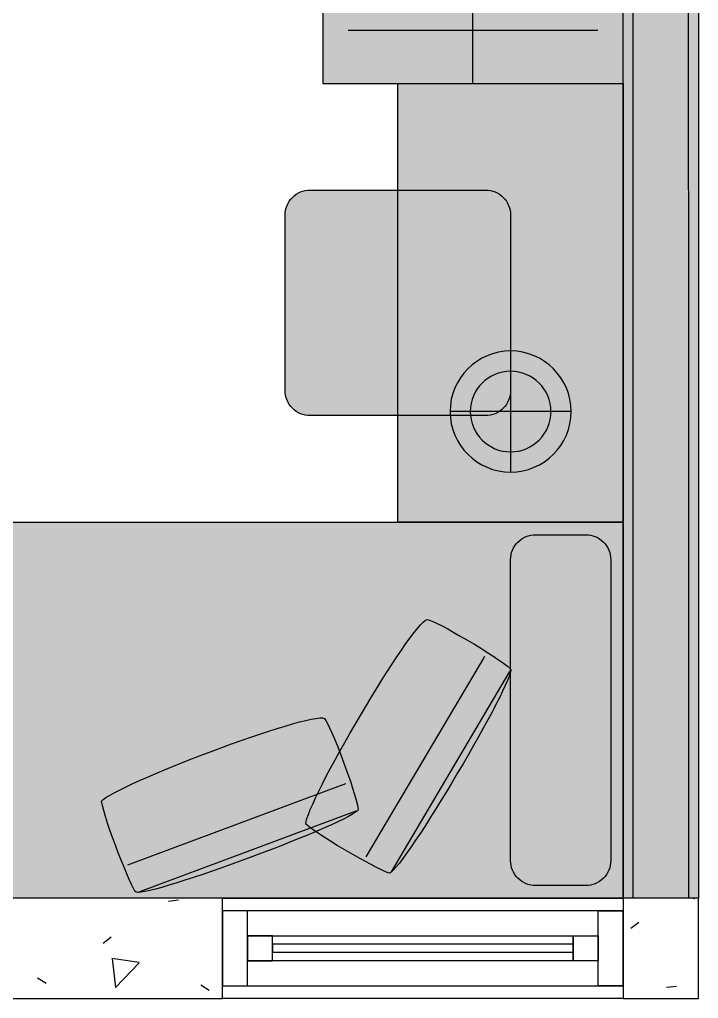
# Model space of a CAD drawing. Header units: millimetres. Extents: x 138979 to 257434, y 2210 to 57479.
# Drawn here: x 199361 to 200716, y 20392 to 22345 of the extents above; entities that cross this region are included whole.
import ezdxf

# ---------------------------------------------------------------- set-up
doc = ezdxf.new("R2010")
doc.units = ezdxf.units.MM
for name, color, linetype in [('GAR-DOOR', 4, 'Continuous'), ('GAR-FFE', 1, 'Continuous'), ('GAR-WINDOW', 4, 'Continuous')]:
    doc.layers.add(name, color=color, linetype=linetype)
doc.layers.add('WALL-RETCUT-1', color=1, linetype='Continuous', lineweight=25)

# ---------------------------------------------------------------- blocks, each defined once
blk = doc.blocks.new('TYPE D1')
h = blk.add_hatch(color=9)
h.dxf.hatch_style = 1
h.paths.add_polyline_path([(137394.8, 30967.3), (137394.8, 33792.3), (137544.8, 33792.3), (137544.8, 30967.3)])
h = blk.add_hatch()
h.set_pattern_fill('FP_109', color=8, angle=140, style=0, pattern_type=2)
h.set_pattern_definition([(230, (204517.53, 71668.8), (-437.2423, 38.2536), [45.72, -502.92]), (175, (204517.53, 71668.8), (84.5828, -458.5367), [36.576, -402.336]), (280.451, (204481.1, 71672), (-352.662, -420.2802), [38.856, -427.416]), (226.184, (204517.53, 71546.9), (-650.59, 100.9033), [68.58, -754.38]), (276.636, (204463.3, 71555.3), (-569.766, -593.8263), [58.284, -641.124]), (171.184, (204517.5, 71546.9), (-569.7725, -593.82), [54.864, -603.504]), (201, (204456.57, 71577.37), (-363.875, 245.4366), [45.72, -502.92]), (146, (204456.57, 71577.37), (-148.3253, -442.0518), [36.576, -402.336]), (251.451, (204426.25, 71597.8), (-512.201, -196.6115), [38.856, -427.416]), (217.5, (204517.53, 71668.8), (-7.41278, -202.9318), [20.117, -377.342, 20.117, -792.175]), (217.5, (204517.53, 71668.8), (-7.41278, -202.9318), [-417.576, -388.315, 20.117, -383.743]), (187.5, (204517.53, 71668.8), (-160.36715, -240.43305), [20.117, -212.75, 20.117, -522.122]), (187.5, (204517.53, 71668.8), (-160.36715, -240.43305), [-252.984, -368.198, 20.117, -133.807]), (147.5, (204653.47, 71668.8), (-325.41783, 13.7491), [20.117, -132.283, 20.117, -1086.307]), (147.5, (204653.47, 71668.8), (-325.41783, 13.7491), [-172.517, -455.371, 20.117, -610.819]), (137.5, (204714.43, 71668.8), (-355.51, -61.0244), [20.117, -178.003, 20.117, -743.712]), (137.5, (204714.43, 71668.8), (-355.51, -61.0244), [-218.237, -295.656, 20.117, -427.939])])
h.paths.add_polyline_path([(135034.8, 30967.3), (135034.8, 30767.3), (136594.8, 30767.3), (136594.8, 30967.3)])
h = blk.add_hatch()
h.set_pattern_fill('FP_109', color=8, angle=140, style=0, pattern_type=2)
h.set_pattern_definition([(230, (206817.53, 71668.78), (-437.2423, 38.2536), [45.72, -502.92]), (175, (206817.53, 71668.78), (84.5828, -458.5367), [36.576, -402.336]), (280.451, (206781.1, 71671.96), (-352.662, -420.2802), [38.856, -427.416]), (226.184, (206817.53, 71546.86), (-650.59, 100.9033), [68.58, -754.38]), (276.636, (206763.3, 71555.27), (-569.766, -593.8263), [58.284, -641.124]), (171.184, (206817.5, 71546.86), (-569.7725, -593.82), [54.864, -603.504]), (201, (206756.57, 71577.34), (-363.875, 245.4366), [45.72, -502.92]), (146, (206756.57, 71577.34), (-148.3253, -442.0518), [36.576, -402.336]), (251.451, (206726.25, 71597.8), (-512.201, -196.6115), [38.856, -427.416]), (217.5, (206817.53, 71668.78), (-7.41278, -202.9318), [20.117, -377.342, 20.117, -792.175]), (217.5, (206817.53, 71668.78), (-7.41278, -202.9318), [-417.576, -388.315, 20.117, -383.743]), (187.5, (206817.53, 71668.78), (-160.36715, -240.43305), [20.117, -212.75, 20.117, -522.122]), (187.5, (206817.53, 71668.78), (-160.36715, -240.43305), [-252.984, -368.198, 20.117, -133.807]), (147.5, (206953.47, 71668.78), (-325.41783, 13.7491), [20.117, -132.283, 20.117, -1086.307]), (147.5, (206953.47, 71668.78), (-325.41783, 13.7491), [-172.517, -455.371, 20.117, -610.819]), (137.5, (207014.43, 71668.78), (-355.51, -61.0244), [20.117, -178.003, 20.117, -743.712]), (137.5, (207014.43, 71668.78), (-355.51, -61.0244), [-218.237, -295.656, 20.117, -427.939])])
h.paths.add_polyline_path([(137394.8, 30967.3), (137394.8, 30767.3), (137544.8, 30767.3), (137544.8, 30967.3)])
at = {"layer": 'GAR-DOOR'}
blk.add_lwpolyline([(137394.8, 30942.3), (136594.8, 30942.3), (136594.8, 30792.3), (137394.8, 30792.3)], close=True, dxfattribs=at)
at = {"layer": 'GAR-WINDOW'}
for points in [[(136594.8, 30792.3), (136644.8, 30792.3), (136644.8, 30942.3), (136594.8, 30942.3)], [(137394.8, 30792.3), (137344.8, 30792.3), (137344.8, 30942.3), (137394.8, 30942.3)], [(137294.8, 30892.3), (137294.8, 30842.3), (136644.8, 30842.3), (136644.8, 30892.3)], [(136694.8, 30892.3), (136644.8, 30892.3), (136644.8, 30842.3), (136694.8, 30842.3)], [(137294.8, 30892.3), (137344.8, 30892.3), (137344.8, 30842.3), (137294.8, 30842.3)], [(137294.8, 30875.3), (136694.8, 30875.3), (136694.8, 30859.3), (137294.8, 30859.3)]]:
    blk.add_lwpolyline(points, close=True, dxfattribs=at)
at = {"layer": 'WALL-RETCUT-1'}
for points in [[(137394.8, 33792.3), (137544.8, 33792.3), (137544.8, 30967.3), (137394.8, 30967.3)], [(137414.5, 33792.3), (137524.5, 33792.3), (137524.8, 30967.3), (137414.8, 30967.3)], [(136594.8, 30967.3), (135034.8, 30967.3), (135034.8, 30767.3), (136594.8, 30767.3)], [(136594.8, 30967.3), (137394.8, 30967.3), (137394.8, 30767.3), (136594.8, 30767.3)], [(137544.8, 30967.3), (137394.8, 30967.3), (137394.8, 30767.3), (137544.8, 30767.3)]]:
    blk.add_lwpolyline(points, close=True, dxfattribs=at)
blk = doc.blocks.new('floor lamp')
at = {"layer": 'GAR-FFE'}
for p, q in [((103182.3, -185306.5), (103182.3, -185628.5)), ((103021.4, -185467.5), (103343.3, -185467.5))]:
    blk.add_line(p, q, dxfattribs=at)
for radius in [161, 107.2]:
    blk.add_circle((103182.3, -185467.5), radius, dxfattribs=at)

msp = doc.modelspace()

# ---------------------------------------------------------------- hatches: boundary and pattern name
at = {"layer": 'GAR-FFE', "true_color": 0xffffff}
h = msp.add_hatch(color=7, dxfattribs=at)
h.dxf.hatch_style = 1
h.paths.add_polyline_path([(200566.2, 22217.3), (199966.2, 22217.3), (199966.2, 23417.3), (200566.2, 23417.3)])
h = msp.add_hatch(color=7, dxfattribs=at)
h.dxf.hatch_style = 1
h.paths.add_polyline_path([(200116.2, 21342.3), (200116.2, 22217.3), (200566.2, 22217.3), (200566.2, 21342.3)])
h = msp.add_hatch(color=7, dxfattribs=at)
h.dxf.hatch_style = 1
h.paths.add_polyline_path([(200291.2, 21554.8, 0.414214), (200341.2, 21604.8), (200341.2, 21954.8, 0.414214), (200291.2, 22004.8), (199941.2, 22004.8, 0.414214), (199891.2, 21954.8), (199891.2, 21604.8, 0.414214), (199941.2, 21554.8)])
h = msp.add_hatch(color=7, dxfattribs=at)
h.dxf.hatch_style = 1
h.paths.add_polyline_path([(200566.2, 20592.2), (198416.2, 20592.3), (198416.2, 21342.3), (200566.2, 21342.2)])

# ---------------------------------------------------------------- linework, layer by layer
at = {"layer": 'GAR-FFE'}
msp.add_line((200266.2, 22217.3), (200266.2, 23417.3), dxfattribs=at)
at = {"layer": 'GAR-FFE', "extrusion": (-0.076691, -0.000477816, 0.997055)}
msp.add_line((200016.9, 22323.9), (200515.5, 22323.9), dxfattribs=at)
at = {"layer": 'GAR-FFE'}
for points in [[(199966.2, 22217.3), (200566.2, 22217.3), (200566.2, 23417.3), (199966.2, 23417.3)], [(200116.2, 22217.3), (200566.2, 22217.3), (200566.2, 21342.3), (200116.2, 21342.3)], [(198416.2, 20592.3), (198416.2, 21342.3), (200566.2, 21342.3), (200566.2, 20592.3)]]:
    msp.add_lwpolyline(points, close=True, dxfattribs=at)
for points in [[(200291.2, 21554.8), (199941.2, 21554.8, -0.414214), (199891.2, 21604.8), (199891.2, 21954.8, -0.414214), (199941.2, 22004.8), (200291.2, 22004.8, -0.414214), (200341.2, 21954.8), (200341.2, 21604.8, -0.414214)], [(200341.2, 20667.3), (200341.2, 21267.3, -0.414214), (200391.2, 21317.3), (200491.2, 21317.3, -0.414214), (200541.2, 21267.3), (200541.2, 20667.3, -0.414214), (200491.2, 20617.3), (200391.2, 20617.3, -0.414214)]]:
    msp.add_lwpolyline(points, format="xyb", close=True, dxfattribs=at)
for points in [[(200053.2, 20674.4), (200289.7, 21074.1)], [(200103.3, 20644.8), (200339.8, 21044.4)], [(199577.3, 20658.6), (200012.5, 20820.8)], [(199597.6, 20604), (200032.8, 20766.3)]]:
    msp.add_lwpolyline(points, dxfattribs=at)
for points in [[(199932.7, 20740.1), (199960.4, 20714.8), (200090.6, 20640.6), (200100.2, 20642.3), (200129.6, 20653.9), (200351.4, 21027.7), (200341.3, 21049.5), (200313.3, 21075.4), (200192.6, 21145.2), (200175, 21148.3), (200142.7, 21141.2), (199931.7, 20780.7), (199932.7, 20740.1), (199932.7, 20740.1), (199932.7, 20740.1), (199932.7, 20740.1)], [(199524.9, 20785.4), (199530.5, 20748.3), (199585.2, 20608.8), (199593.6, 20604), (199623.8, 20594.6), (200031.3, 20746), (200037.1, 20769.3), (200031.6, 20807.1), (199981.6, 20937.2), (199969.8, 20950.7), (199940.2, 20965.5), (199549.6, 20817.6), (199524.9, 20785.4), (199524.9, 20785.4), (199524.9, 20785.4), (199524.9, 20785.4)]]:
    msp.add_open_spline(points, degree=3, knots=[0, 0, 0, 0, 1, 1, 1, 2, 2, 2, 3, 3, 3, 4, 4, 4, 5, 5, 5, 5], dxfattribs=at)

# ---------------------------------------------------------------- block references
msp.add_blockref('TYPE D1', (63171.4, -10375.1))
at = {"layer": 'GAR-FFE', "xscale": -0.75, "yscale": 0.75, "zscale": 0.75}
msp.add_blockref('floor lamp', (277728, 160663.6), dxfattribs=at)

doc.saveas('drawing.dxf')
